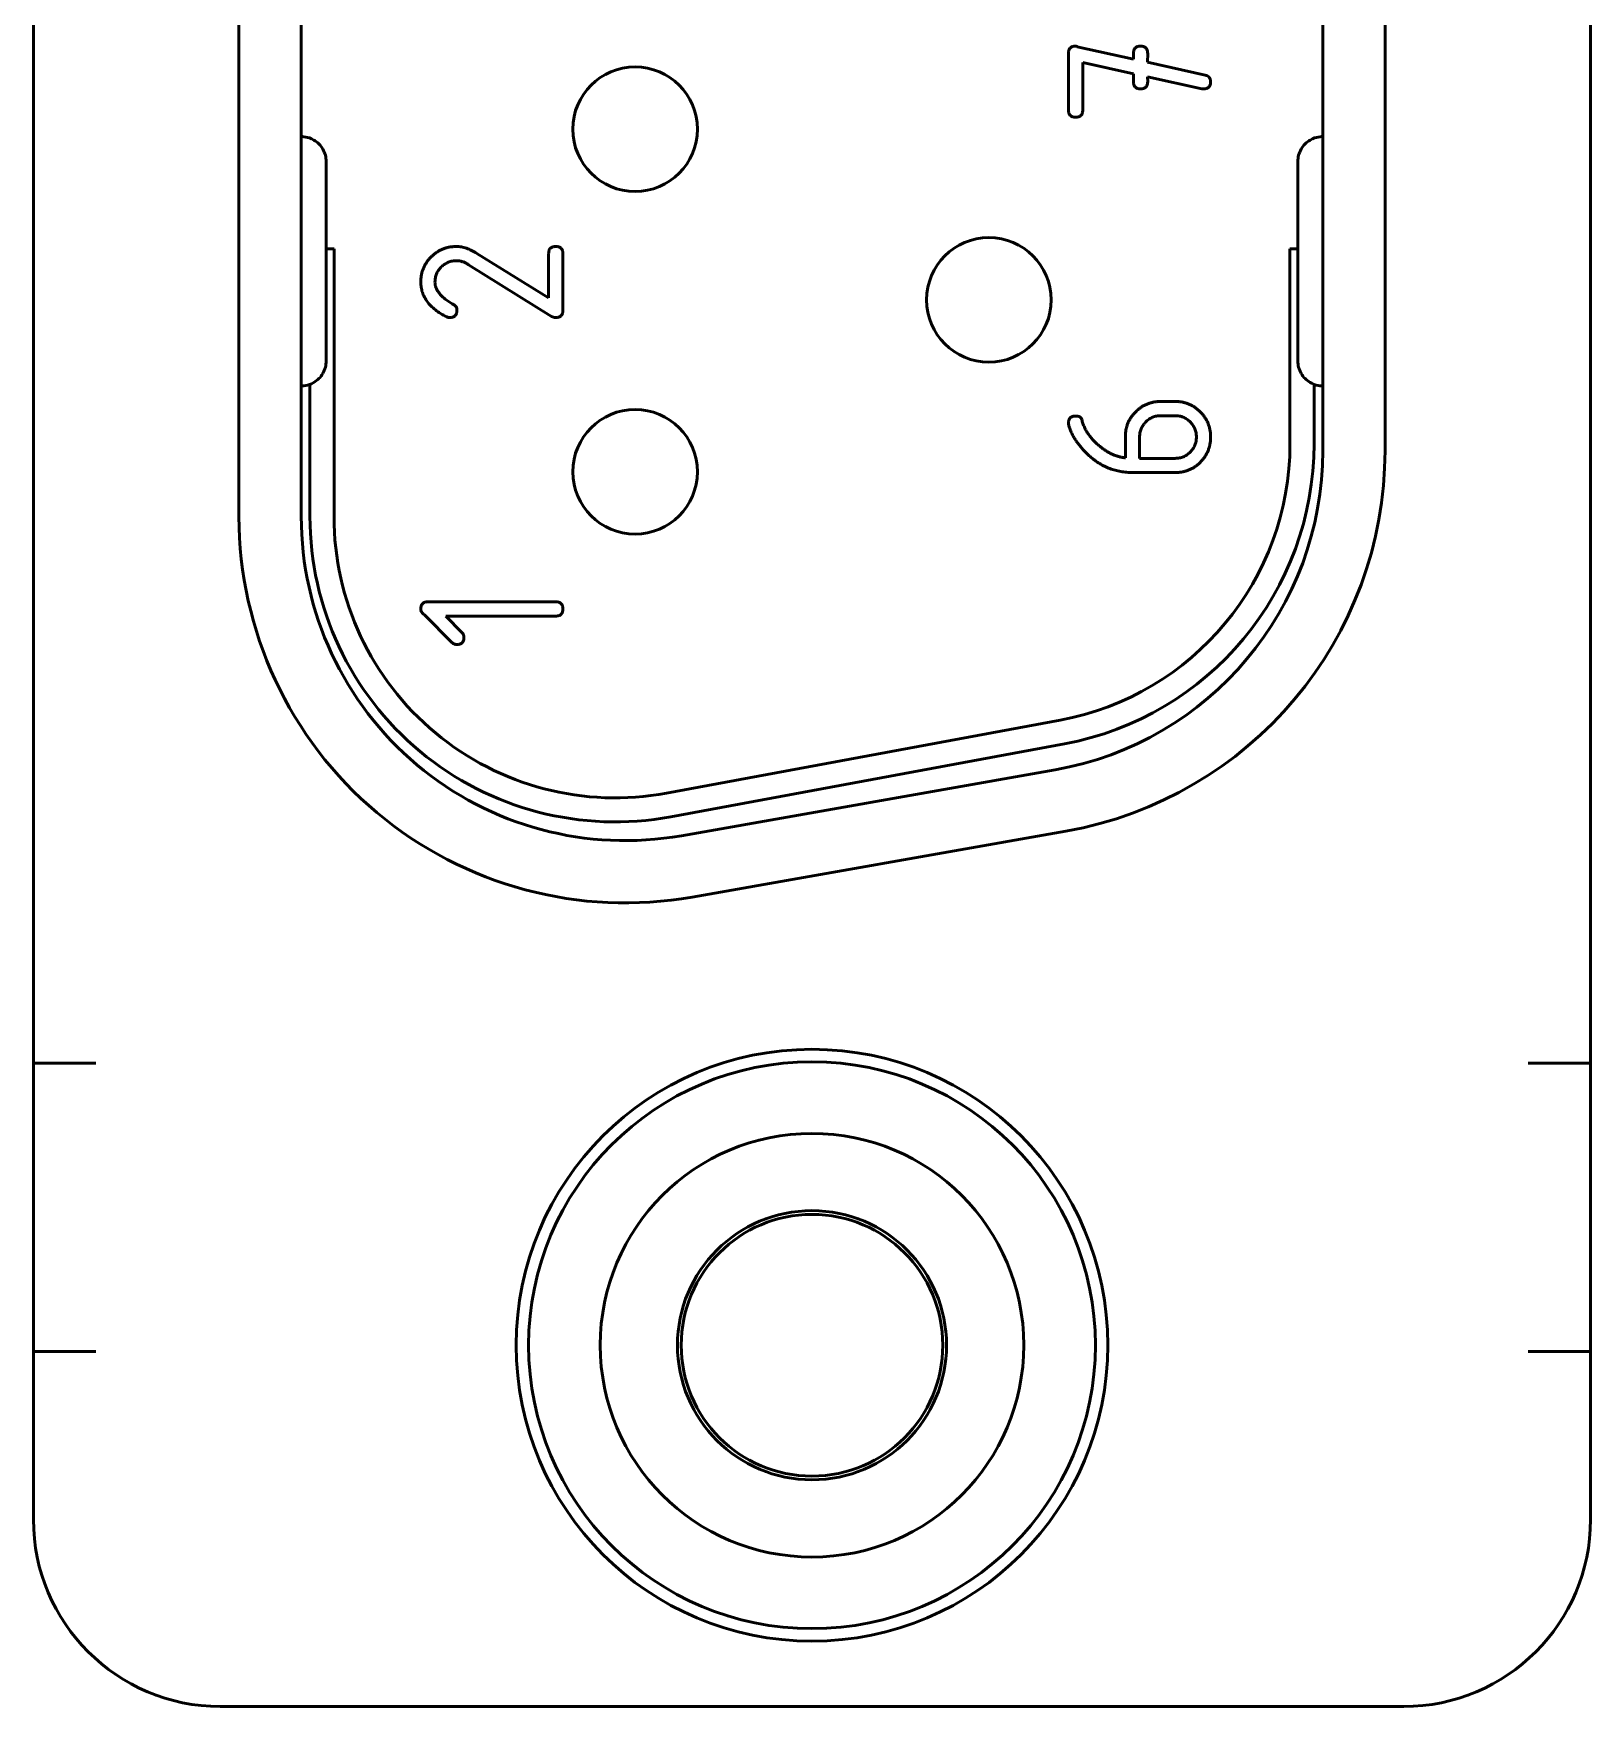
# Model space of a CAD drawing. Header units: millimetres. Extents: x 845 to 2568, y -211 to 570.
# Drawn here: x 1085.09 to 1097.59, y 426.54 to 439.97 of the extents above; entities that cross this region are included whole.
import ezdxf

# ---------------------------------------------------------------- set-up
doc = ezdxf.new("R2010")
doc.units = ezdxf.units.MM
doc.header["$LTSCALE"] = 2
doc.layers.add('외형선(ISO)', color=7, linetype='Continuous', lineweight=50)

msp = doc.modelspace()

# ---------------------------------------------------------------- linework, layer by layer
at = {"layer": '외형선(ISO)'}
for p, q in [((1085.0856, 452.1799), (1085.0856, 431.7099)), ((1097.5856, 431.7099), (1097.5856, 452.1799)), ((1086.7356, 436.0949), (1086.7356, 447.7949)), ((1087.2356, 436.0949), (1087.2356, 447.7949)), ((1095.4356, 447.2659), (1095.4356, 436.6239)), ((1095.9356, 436.6239), (1095.9356, 447.2659)), ((1093.3949, 439.3579), (1093.3949, 439.8142)), ((1093.4652, 439.8661), (1093.9161, 439.7671)), ((1093.9161, 439.7671), (1093.9164, 439.8119)), ((1094.0304, 439.8124), (1094.0302, 439.7414)), ((1093.9161, 439.6502), (1093.5089, 439.7406)), ((1093.5089, 439.7406), (1093.5089, 439.3576)), ((1093.9164, 439.5845), (1093.9161, 439.6502)), ((1094.0302, 439.7414), (1094.4908, 439.6393)), ((1094.4659, 439.5277), (1094.0299, 439.6248)), ((1094.0299, 439.6248), (1094.0304, 439.584)), ((1087.4356, 438.9449), (1087.4356, 437.3449)), ((1095.2356, 438.9449), (1095.2356, 437.3449)), ((1087.4396, 438.2449), (1087.4356, 438.2301)), ((1087.4356, 438.2449), (1087.4396, 438.2449)), ((1087.4396, 438.2449), (1087.4986, 438.2449)), ((1087.4986, 436.0949), (1087.4986, 438.2449)), ((1088.6443, 438.2083), (1089.2216, 437.8508)), ((1089.2216, 437.8508), (1089.2216, 438.2061)), ((1089.3356, 438.2061), (1089.3356, 437.7497)), ((1095.1727, 438.2449), (1095.1727, 436.6806)), ((1095.1727, 438.2449), (1095.2317, 438.2449)), ((1095.2317, 438.2449), (1095.2356, 438.2449)), ((1095.2356, 438.2301), (1095.2317, 438.2449)), ((1089.2455, 437.7011), (1088.5781, 438.1172)), ((1087.3056, 436.0949), (1087.3056, 437.1575)), ((1095.3656, 437.1575), (1095.3656, 436.6806)), ((1094.1364, 437.0193), (1094.2504, 437.0193)), ((1094.1364, 436.9053), (1094.2504, 436.9053)), ((1093.8512, 436.5666), (1093.8512, 436.7336)), ((1093.9653, 436.563), (1093.9653, 436.7342)), ((1094.2504, 436.563), (1093.9653, 436.563)), ((1094.2522, 436.449), (1093.9082, 436.449)), ((1088.2519, 435.4112), (1089.2786, 435.4112)), ((1088.4452, 435.0853), (1088.2236, 435.3068)), ((1089.2788, 435.2971), (1088.3948, 435.2971)), ((1088.3948, 435.2971), (1088.5259, 435.166)), ((1093.327, 434.4613), (1090.167, 433.8756)), ((1093.3621, 434.2716), (1090.2021, 433.6859)), ((1093.2871, 434.0634), (1090.2871, 433.5344)), ((1090.3739, 433.042), (1093.3739, 433.571)), ((1085.0856, 431.7099), (1085.5856, 431.7099)), ((1085.0856, 431.7099), (1085.0856, 429.3949)), ((1097.0856, 431.7099), (1097.5856, 431.7099)), ((1097.5856, 429.3949), (1097.5856, 431.7099)), ((1085.5856, 429.3949), (1085.0856, 429.3949)), ((1085.0856, 429.3949), (1085.0856, 428.0449)), ((1097.5856, 429.3949), (1097.0856, 429.3949)), ((1097.5856, 428.0449), (1097.5856, 429.3949)), ((1086.5856, 426.5449), (1096.0856, 426.5449))]:
    msp.add_line(p, q, dxfattribs=at)
for centre, radius in [((1089.9156, 439.2049), 0.5), ((1092.7556, 437.8349), 0.5), ((1089.9156, 436.4549), 0.5), ((1091.3356, 429.4449), 2.375), ((1091.3356, 429.4449), 2.275), ((1091.3356, 429.4449), 1.7), ((1091.3356, 429.4449), 1.08), ((1091.3356, 429.4449), 1.05)]:
    msp.add_circle(centre, radius, dxfattribs=at)
for centre, radius, start, end in [((1087.2356, 438.9449), 0.2, 30.26503, 59.47702), ((1095.4356, 438.9449), 0.2, 120.52298, 149.73497), ((1087.2356, 437.3449), 0.2, 300.52298, 329.73497), ((1095.4356, 437.3449), 0.2, 210.26503, 239.47702), ((1092.8356, 436.6239), 2.6, 280, 0), ((1092.9156, 436.6806), 2.2571, 280.5, 0), ((1092.9156, 436.6806), 2.45, 280.5, 0), ((1092.8356, 436.6239), 3.1, 280, 0), ((1089.8356, 436.0949), 3.1, 180, 280), ((1089.8356, 436.0949), 2.6, 180, 280), ((1089.7556, 436.0949), 2.45, 180, 280.5), ((1089.7556, 436.0949), 2.2571, 180, 280.5), ((1086.5856, 428.0449), 1.5, 180, 270), ((1096.0856, 428.0449), 1.5, 270, 0)]:
    msp.add_arc(centre, radius, start, end, dxfattribs=at)
for points, knots in [([(1093.3949, 439.8142), (1093.3949, 439.8186), (1093.3951, 439.827), (1093.398, 439.8386), (1093.4024, 439.8486), (1093.4085, 439.857), (1093.4168, 439.8633), (1093.4267, 439.8679), (1093.4384, 439.8707), (1093.4467, 439.871), (1093.4511, 439.8712)], [0, 0, 0, 0, 0.000013097821, 0.000024746831, 0.000035215065, 0.000045273587, 0.000055132092, 0.000065705507, 0.000077354517, 0.000090469225, 0.000090469225, 0.000090469225, 0.000090469225]), ([(1093.4511, 439.8712), (1093.4532, 439.8709), (1093.4582, 439.8701), (1093.4626, 439.8676), (1093.4652, 439.8661)], [0, 0, 0, 0, 0.000006262009, 0.000015058689, 0.000015058689, 0.000015058689, 0.000015058689]), ([(1093.9164, 439.8119), (1093.9164, 439.8166), (1093.9166, 439.8254), (1093.9196, 439.8376), (1093.9237, 439.8482), (1093.9302, 439.8567), (1093.9385, 439.8634), (1093.9486, 439.8678), (1093.9604, 439.8707), (1093.9689, 439.8711), (1093.9734, 439.8712)], [0, 0, 0, 0, 0.000013866786, 0.000026018737, 0.000036960417, 0.000047382954, 0.000057408767, 0.000068222265, 0.00007988453, 0.000093265182, 0.000093265182, 0.000093265182, 0.000093265182]), ([(1093.9734, 439.8712), (1093.9778, 439.871), (1093.9862, 439.8706), (1093.9981, 439.8683), (1094.0082, 439.8635), (1094.0164, 439.8569), (1094.0228, 439.8482), (1094.0274, 439.8379), (1094.0298, 439.8257), (1094.0302, 439.817), (1094.0304, 439.8124)], [0, 0, 0, 0, 0.000013280095, 0.000025266849, 0.000035973603, 0.00004647244, 0.000056657807, 0.000067826935, 0.000080062631, 0.000093850549, 0.000093850549, 0.000093850549, 0.000093850549]), ([(1094.4908, 439.6393), (1094.4975, 439.6373), (1094.5101, 439.6337), (1094.5253, 439.6218), (1094.5344, 439.605), (1094.5352, 439.5924), (1094.5356, 439.5858)], [0, 0, 0, 0, 0.000020817351, 0.000038713177, 0.000056334547, 0.000076097181, 0.000076097181, 0.000076097181, 0.000076097181]), ([(1093.9734, 439.529), (1093.9689, 439.5291), (1093.9604, 439.5292), (1093.9487, 439.5323), (1093.9385, 439.5363), (1093.9304, 439.5428), (1093.9236, 439.5505), (1093.9196, 439.5606), (1093.9166, 439.5719), (1093.9164, 439.5802), (1093.9164, 439.5845)], [0, 0, 0, 0, 0.000013354651, 0.000025008701, 0.000035711598, 0.00004557437, 0.000055398564, 0.000065871329, 0.000077281159, 0.000090133502, 0.000090133502, 0.000090133502, 0.000090133502]), ([(1094.0304, 439.584), (1094.0302, 439.5797), (1094.0298, 439.5716), (1094.0273, 439.5601), (1094.0228, 439.5505), (1094.0164, 439.5424), (1094.0082, 439.5362), (1093.9979, 439.5322), (1093.9863, 439.5292), (1093.9778, 439.5291), (1093.9734, 439.529)], [0, 0, 0, 0, 0.000013002656, 0.000024223775, 0.000034911157, 0.000044676183, 0.000054843122, 0.000065322963, 0.000077344589, 0.000090583587, 0.000090583587, 0.000090583587, 0.000090583587]), ([(1094.4788, 439.529), (1094.4763, 439.529), (1094.4719, 439.5291), (1094.4676, 439.5281), (1094.4659, 439.5277)], [0, 0, 0, 0, 0.000007657856, 0.000013111703, 0.000013111703, 0.000013111703, 0.000013111703]), ([(1094.5356, 439.5858), (1094.5356, 439.5814), (1094.5354, 439.5729), (1094.5325, 439.5612), (1094.5283, 439.551), (1094.5216, 439.5431), (1094.5136, 439.5364), (1094.5034, 439.5322), (1094.4917, 439.5292), (1094.4833, 439.5291), (1094.4788, 439.529)], [0, 0, 0, 0, 0.000013091187, 0.000024978593, 0.000035441525, 0.000045450871, 0.000055460217, 0.000065923149, 0.000077810555, 0.000090901741, 0.000090901741, 0.000090901741, 0.000090901741]), ([(1093.4519, 439.3009), (1093.4474, 439.3011), (1093.439, 439.3015), (1093.4271, 439.3039), (1093.4171, 439.3085), (1093.4087, 439.3149), (1093.4023, 439.3231), (1093.398, 439.3333), (1093.3951, 439.345), (1093.395, 439.3535), (1093.3949, 439.3579)], [0, 0, 0, 0, 0.000013521122, 0.000025248016, 0.000036175035, 0.000046148371, 0.000056478692, 0.000067068859, 0.000079100823, 0.000092351205, 0.000092351205, 0.000092351205, 0.000092351205]), ([(1093.5089, 439.3576), (1093.5087, 439.3532), (1093.5083, 439.3448), (1093.506, 439.3329), (1093.5012, 439.323), (1093.4949, 439.3147), (1093.4867, 439.3083), (1093.4765, 439.304), (1093.4648, 439.3011), (1093.4563, 439.3009), (1093.4519, 439.3009)], [0, 0, 0, 0, 0.000013288805, 0.000025283421, 0.000035997197, 0.000045986574, 0.000056333511, 0.000066940711, 0.000078992026, 0.00009226372, 0.00009226372, 0.00009226372, 0.00009226372]), ([(1087.2356, 439.1449), (1087.2356, 439.1449), (1087.2472, 439.1461), (1087.2886, 439.1385), (1087.3112, 439.1338), (1087.3372, 439.1172)], [0, 0, 0, 0, 0.044007796, 0.044007796, 0.073748981, 0.073748981, 0.073748981, 0.073748981]), ([(1095.3341, 439.1172), (1095.36, 439.1338), (1095.3827, 439.1385), (1095.424, 439.1461), (1095.4356, 439.1449), (1095.4356, 439.1449)], [0.148006535, 0.148006535, 0.148006535, 0.148006535, 0.17774772, 0.17774772, 0.221755516, 0.221755516, 0.221755516, 0.221755516]), ([(1088.1949, 437.9779), (1088.1951, 437.9876), (1088.1956, 438.0067), (1088.1994, 438.0348), (1088.2062, 438.0618), (1088.2152, 438.0877), (1088.2272, 438.1124), (1088.2414, 438.1362), (1088.2587, 438.1587), (1088.2781, 438.1799), (1088.2993, 438.1993), (1088.3217, 438.2166), (1088.3455, 438.2307), (1088.3702, 438.2428), (1088.3962, 438.2518), (1088.4232, 438.2586), (1088.4513, 438.2624), (1088.4704, 438.2628), (1088.4801, 438.2631)], [0, 0, 0, 0, 0.00002881944, 0.00005685808, 0.00008417771, 0.00011149618, 0.00013838159, 0.00016579912, 0.00019373291, 0.00022251249, 0.00025129206, 0.00027922585, 0.00030664338, 0.00033352879, 0.00036084726, 0.00038816689, 0.00041620553, 0.00044502497, 0.00044502497, 0.00044502497, 0.00044502497]), ([(1088.4801, 438.2631), (1088.4937, 438.2625), (1088.5215, 438.2612), (1088.5628, 438.2499), (1088.6044, 438.2329), (1088.6307, 438.2167), (1088.6443, 438.2083)], [0, 0, 0, 0, 0.00004090714, 0.00008324419, 0.00012768261, 0.00017563195, 0.00017563195, 0.00017563195, 0.00017563195]), ([(1089.2216, 438.2061), (1089.2216, 438.2106), (1089.2217, 438.219), (1089.2248, 438.2308), (1089.2288, 438.241), (1089.2356, 438.249), (1089.2436, 438.2558), (1089.2539, 438.2598), (1089.2656, 438.2629), (1089.2741, 438.263), (1089.2786, 438.2631)], [0, 0, 0, 0, 0.00001338582, 0.000025067071, 0.000035794947, 0.000045837083, 0.000055879218, 0.000066607095, 0.000078288346, 0.000091674166, 0.000091674166, 0.000091674166, 0.000091674166]), ([(1089.2786, 438.2631), (1089.283, 438.263), (1089.2915, 438.2628), (1089.3032, 438.26), (1089.3134, 438.2556), (1089.3216, 438.2492), (1089.328, 438.2409), (1089.3326, 438.2309), (1089.335, 438.219), (1089.3354, 438.2106), (1089.3356, 438.2061)], [0, 0, 0, 0, 0.000013095726, 0.000024987255, 0.000035453815, 0.000045663564, 0.000055520493, 0.000066319974, 0.000077909993, 0.000091273299, 0.000091273299, 0.000091273299, 0.000091273299]), ([(1088.4826, 438.149), (1088.471, 438.1485), (1088.4482, 438.1474), (1088.4155, 438.1376), (1088.3856, 438.1214), (1088.3592, 438.0995), (1088.3368, 438.0736), (1088.3207, 438.044), (1088.3105, 438.0118), (1088.3095, 437.9894), (1088.3089, 437.9779)], [0, 0, 0, 0, 0.00003446338, 0.00006761208, 0.00010059119, 0.00013485152, 0.00016924086, 0.00020177647, 0.00023451415, 0.00026847466, 0.00026847466, 0.00026847466, 0.00026847466]), ([(1088.5781, 438.1172), (1088.5704, 438.1221), (1088.5555, 438.1316), (1088.5315, 438.1416), (1088.5072, 438.1478), (1088.4908, 438.1486), (1088.4826, 438.149)], [0, 0, 0, 0, 0.00002742529, 0.00005322832, 0.00007798909, 0.00010263723, 0.00010263723, 0.00010263723, 0.00010263723]), ([(1088.4032, 437.6978), (1088.3867, 437.7067), (1088.355, 437.7239), (1088.3124, 437.7538), (1088.2764, 437.7859), (1088.2463, 437.8197), (1088.2234, 437.8564), (1088.2068, 437.895), (1088.1968, 437.9358), (1088.1955, 437.9638), (1088.1949, 437.9779)], [0, 0, 0, 0, 0.00005596967, 0.0001074538, 0.00015503258, 0.00019977113, 0.00024225508, 0.0002835975, 0.00032479354, 0.00036700434, 0.00036700434, 0.00036700434, 0.00036700434]), ([(1088.3089, 437.9779), (1088.3094, 437.9699), (1088.3103, 437.9537), (1088.3177, 437.9298), (1088.3292, 437.9064), (1088.346, 437.8837), (1088.3668, 437.8613), (1088.3925, 437.8399), (1088.4225, 437.8186), (1088.4447, 437.8057), (1088.4564, 437.7989)], [0, 0, 0, 0, 0.00002385019, 0.00004806667, 0.00007370723, 0.00010139452, 0.00013141749, 0.00016456585, 0.00020079716, 0.00024090737, 0.00024090737, 0.00024090737, 0.00024090737]), ([(1088.4564, 437.7989), (1088.4607, 437.7962), (1088.4692, 437.7909), (1088.4783, 437.7791), (1088.4841, 437.7652), (1088.4846, 437.7551), (1088.4849, 437.7497)], [0, 0, 0, 0, 0.000015225354, 0.000029440972, 0.000043620567, 0.000059396524, 0.000059396524, 0.000059396524, 0.000059396524]), ([(1088.4268, 437.6927), (1088.4226, 437.6929), (1088.4144, 437.6933), (1088.4069, 437.6963), (1088.4032, 437.6978)], [0, 0, 0, 0, 0.000012584183, 0.000024461191, 0.000024461191, 0.000024461191, 0.000024461191]), ([(1088.4849, 437.7497), (1088.4847, 437.7453), (1088.4842, 437.7369), (1088.4819, 437.725), (1088.4771, 437.715), (1088.4708, 437.7066), (1088.4622, 437.7004), (1088.4521, 437.6957), (1088.4399, 437.6934), (1088.4313, 437.6929), (1088.4268, 437.6927)], [0, 0, 0, 0, 0.0000132543, 0.000025217772, 0.000035903731, 0.000046223802, 0.000056389386, 0.000067305563, 0.000079517493, 0.000093025199, 0.000093025199, 0.000093025199, 0.000093025199]), ([(1089.2783, 437.6927), (1089.2726, 437.693), (1089.2612, 437.6937), (1089.2507, 437.6986), (1089.2455, 437.7011)], [0, 0, 0, 0, 0.000016996315, 0.000034323944, 0.000034323944, 0.000034323944, 0.000034323944]), ([(1089.3356, 437.7497), (1089.3354, 437.7453), (1089.335, 437.7369), (1089.3327, 437.725), (1089.3278, 437.7151), (1089.3218, 437.7066), (1089.3131, 437.7005), (1089.3032, 437.6958), (1089.2913, 437.6933), (1089.2828, 437.6929), (1089.2783, 437.6927)], [0, 0, 0, 0, 0.000013212392, 0.000025138036, 0.000035790207, 0.000045923649, 0.000056057091, 0.000066938751, 0.000078616966, 0.000092081961, 0.000092081961, 0.000092081961, 0.000092081961]), ([(1087.3372, 437.1726), (1087.3112, 437.1559), (1087.2886, 437.1513), (1087.2472, 437.1437), (1087.2356, 437.1449), (1087.2356, 437.1449)], [0.148006535, 0.148006535, 0.148006535, 0.148006535, 0.17774772, 0.17774772, 0.221755516, 0.221755516, 0.221755516, 0.221755516]), ([(1095.4356, 437.1449), (1095.4356, 437.1449), (1095.4019, 437.1384), (1095.3429, 437.1676), (1095.3385, 437.17), (1095.3341, 437.1726)], [-0.11013291, -0.11013291, -0.11013291, -0.11013291, -0.041450305, -0.041450305, -0.036478703, -0.036478703, -0.036478703, -0.036478703]), ([(1093.8512, 436.7336), (1093.8514, 436.7436), (1093.8519, 436.763), (1093.8557, 436.7917), (1093.8625, 436.8189), (1093.8712, 436.8453), (1093.8832, 436.8702), (1093.8974, 436.894), (1093.9146, 436.9163), (1093.9339, 436.9375), (1093.955, 436.9566), (1093.9777, 436.9732), (1094.0011, 436.9878), (1094.0261, 436.9991), (1094.052, 437.0084), (1094.0792, 437.0147), (1094.1074, 437.0187), (1094.1266, 437.0191), (1094.1364, 437.0193)], [0, 0, 0, 0, 0.00002963213, 0.00005797432, 0.00008583692, 0.00011336314, 0.00014052761, 0.00016799679, 0.0001959832, 0.00022445949, 0.00025312291, 0.00028080569, 0.00030805841, 0.00033511542, 0.00036248535, 0.00039004296, 0.00041813441, 0.00044726094, 0.00044726094, 0.00044726094, 0.00044726094]), ([(1094.2504, 437.0193), (1094.2602, 437.0191), (1094.2794, 437.0186), (1094.3077, 437.0148), (1094.3347, 437.0081), (1094.3607, 436.9988), (1094.3856, 436.9872), (1094.4093, 436.9728), (1094.4317, 436.9556), (1094.4529, 436.9362), (1094.4721, 436.9148), (1094.4894, 436.8925), (1094.5036, 436.8688), (1094.5152, 436.8439), (1094.5243, 436.8181), (1094.5311, 436.7911), (1094.5349, 436.763), (1094.5354, 436.7438), (1094.5356, 436.7342)], [0, 0, 0, 0, 0.00002905404, 0.00005707559, 0.00008462365, 0.00011168759, 0.00013901273, 0.00016619763, 0.00019411439, 0.00022287643, 0.00025146852, 0.00027938529, 0.0003067861, 0.00033354702, 0.00036084884, 0.00038815183, 0.00041617338, 0.00044497526, 0.00044497526, 0.00044497526, 0.00044497526]), ([(1093.3949, 436.8459), (1093.395, 436.8504), (1093.3951, 436.8588), (1093.398, 436.8705), (1093.4022, 436.8807), (1093.4089, 436.8887), (1093.4169, 436.8954), (1093.4272, 436.8995), (1093.4389, 436.9025), (1093.4474, 436.9027), (1093.4519, 436.9027)], [0, 0, 0, 0, 0.000013074575, 0.000024946898, 0.000035396553, 0.000045393199, 0.000055389844, 0.000066069124, 0.00007769746, 0.000091022643, 0.000091022643, 0.000091022643, 0.000091022643]), ([(1093.4079, 436.7945), (1093.4059, 436.7997), (1093.4023, 436.8095), (1093.3983, 436.8233), (1093.3954, 436.8352), (1093.395, 436.8426), (1093.3949, 436.8459)], [0, 0, 0, 0, 0.000016776785, 0.00003113934, 0.000043393318, 0.000053368271, 0.000053368271, 0.000053368271, 0.000053368271]), ([(1093.4519, 436.9027), (1093.4583, 436.9025), (1093.4698, 436.902), (1093.485, 436.8967), (1093.4966, 436.8876), (1093.4996, 436.8789), (1093.5011, 436.8745)], [0, 0, 0, 0, 0.000018826328, 0.000034211864, 0.000047508418, 0.000061112598, 0.000061112598, 0.000061112598, 0.000061112598]), ([(1093.5011, 436.8745), (1093.504, 436.864), (1093.5099, 436.8431), (1093.5223, 436.8129), (1093.5371, 436.7837), (1093.5548, 436.7555), (1093.5755, 436.7283), (1093.5987, 436.7021), (1093.6246, 436.6768), (1093.6436, 436.6614), (1093.6533, 436.6534)], [0, 0, 0, 0, 0.00003253158, 0.00006527465, 0.00009791314, 0.00013104761, 0.00016529246, 0.00020036397, 0.00023627483, 0.00027394581, 0.00027394581, 0.00027394581, 0.00027394581]), ([(1093.9653, 436.7342), (1093.9658, 436.7456), (1093.9668, 436.768), (1093.9767, 436.8002), (1093.9927, 436.8296), (1094.0141, 436.8558), (1094.0402, 436.8777), (1094.0697, 436.8938), (1094.1021, 436.9037), (1094.1248, 436.9047), (1094.1364, 436.9053)], [0, 0, 0, 0, 0.00003388066, 0.00006646846, 0.00009880718, 0.00013263258, 0.0001664242, 0.00019910432, 0.00023169212, 0.00026607447, 0.00026607447, 0.00026607447, 0.00026607447]), ([(1094.2504, 436.9053), (1094.2619, 436.9047), (1094.2843, 436.9037), (1094.3165, 436.8938), (1094.3459, 436.8779), (1094.3721, 436.8564), (1094.394, 436.8303), (1094.4101, 436.8008), (1094.42, 436.7684), (1094.421, 436.7458), (1094.4216, 436.7342)], [0, 0, 0, 0, 0.00003388066, 0.00006646846, 0.00009880718, 0.00013263258, 0.0001664242, 0.00019910432, 0.00023169212, 0.00026607447, 0.00026607447, 0.00026607447, 0.00026607447]), ([(1093.5685, 436.577), (1093.5594, 436.5854), (1093.5413, 436.6017), (1093.5161, 436.6275), (1093.4928, 436.6538), (1093.4717, 436.6808), (1093.4525, 436.7082), (1093.4357, 436.7365), (1093.4204, 436.765), (1093.412, 436.7847), (1093.4079, 436.7945)], [0, 0, 0, 0, 0.00003717271, 0.00007323735, 0.00010828515, 0.00014261594, 0.00017614564, 0.00020885763, 0.0002411384, 0.0002732181, 0.0002732181, 0.0002732181, 0.0002732181]), ([(1094.4216, 436.7342), (1094.421, 436.7225), (1094.42, 436.6999), (1094.41, 436.6675), (1094.3943, 436.638), (1094.3726, 436.612), (1094.3466, 436.5903), (1094.3171, 436.5746), (1094.2847, 436.5646), (1094.2621, 436.5636), (1094.2504, 436.563)], [0, 0, 0, 0, 0.00003440098, 0.00006700644, 0.00009958464, 0.00013323364, 0.00016688265, 0.00019946084, 0.0002320663, 0.00026646728, 0.00026646728, 0.00026646728, 0.00026646728]), ([(1094.5356, 436.7342), (1094.5354, 436.7244), (1094.5349, 436.7052), (1094.5311, 436.6769), (1094.5243, 436.6499), (1094.5154, 436.6239), (1094.5037, 436.5991), (1094.4896, 436.5753), (1094.4726, 436.5529), (1094.4535, 436.5317), (1094.4324, 436.5124), (1094.4101, 436.4953), (1094.3865, 436.4809), (1094.3618, 436.4694), (1094.3361, 436.4602), (1094.3091, 436.4535), (1094.281, 436.4497), (1094.2619, 436.4492), (1094.2522, 436.449)], [0, 0, 0, 0, 0.00002908679, 0.00005713992, 0.00008471902, 0.00011172967, 0.00013908561, 0.00016617061, 0.0001939665, 0.00022259081, 0.00025102825, 0.00027897648, 0.00030619201, 0.0003329831, 0.00036007753, 0.00038741129, 0.00041546442, 0.00044429876, 0.00044429876, 0.00044429876, 0.00044429876]), ([(1093.9082, 436.449), (1093.8923, 436.4494), (1093.8609, 436.4502), (1093.8145, 436.4561), (1093.7697, 436.4664), (1093.7263, 436.4804), (1093.6843, 436.4983), (1093.6441, 436.5207), (1093.6049, 436.5464), (1093.5807, 436.5668), (1093.5685, 436.577)], [0, 0, 0, 0, 0.00004775679, 0.00009431039, 0.00014036206, 0.00018595125, 0.00023121368, 0.00027723494, 0.00032415281, 0.00037205048, 0.00037205048, 0.00037205048, 0.00037205048]), ([(1093.6533, 436.6534), (1093.6612, 436.6474), (1093.6768, 436.6356), (1093.7008, 436.6196), (1093.7253, 436.6059), (1093.75, 436.5943), (1093.7748, 436.5841), (1093.8, 436.5763), (1093.8254, 436.5703), (1093.8426, 436.5678), (1093.8512, 436.5666)], [0, 0, 0, 0, 0.00002981889, 0.00005846866, 0.00008649249, 0.00011380628, 0.00014040565, 0.00016679982, 0.00019265881, 0.00021867627, 0.00021867627, 0.00021867627, 0.00021867627]), ([(1088.1949, 435.3534), (1088.1949, 435.3579), (1088.1951, 435.3665), (1088.1981, 435.3783), (1088.2022, 435.3886), (1088.2088, 435.3969), (1088.217, 435.4036), (1088.2271, 435.4081), (1088.239, 435.4106), (1088.2474, 435.411), (1088.2519, 435.4112)], [0, 0, 0, 0, 0.0000133602, 0.000025263721, 0.000035971064, 0.000046191109, 0.000056214023, 0.000067024395, 0.000078626103, 0.000092002886, 0.000092002886, 0.000092002886, 0.000092002886]), ([(1088.2236, 435.3068), (1088.2194, 435.3105), (1088.2113, 435.3174), (1088.2019, 435.3291), (1088.196, 435.3412), (1088.1952, 435.3494), (1088.1949, 435.3534)], [0, 0, 0, 0, 0.00001703787, 0.000031997268, 0.000044947423, 0.000056863644, 0.000056863644, 0.000056863644, 0.000056863644]), ([(1089.2786, 435.4112), (1089.283, 435.4111), (1089.2915, 435.411), (1089.3032, 435.4081), (1089.3134, 435.4037), (1089.3216, 435.3973), (1089.328, 435.389), (1089.3326, 435.379), (1089.335, 435.3671), (1089.3354, 435.3587), (1089.3356, 435.3542)], [0, 0, 0, 0, 0.000013095726, 0.000024987255, 0.000035453815, 0.000045663564, 0.000055520493, 0.000066319974, 0.000077909993, 0.000091273299, 0.000091273299, 0.000091273299, 0.000091273299]), ([(1089.3356, 435.3542), (1089.3355, 435.3497), (1089.3354, 435.3413), (1089.3325, 435.3296), (1089.3282, 435.3194), (1089.3218, 435.3111), (1089.3135, 435.3048), (1089.3036, 435.3001), (1089.2917, 435.2978), (1089.2833, 435.2974), (1089.2788, 435.2971)], [0, 0, 0, 0, 0.000013095334, 0.000024986505, 0.000035452752, 0.000045662193, 0.000055518827, 0.000066090234, 0.00007792546, 0.000091037676, 0.000091037676, 0.000091037676, 0.000091037676]), ([(1088.4846, 435.069), (1088.4809, 435.0691), (1088.4736, 435.0695), (1088.4631, 435.0727), (1088.4534, 435.0779), (1088.448, 435.0828), (1088.4452, 435.0853)], [0, 0, 0, 0, 0.000011318914, 0.000022017788, 0.000032793073, 0.000044077142, 0.000044077142, 0.000044077142, 0.000044077142]), ([(1088.5414, 435.1263), (1088.5414, 435.1217), (1088.5412, 435.1133), (1088.5382, 435.1015), (1088.5341, 435.0913), (1088.5276, 435.083), (1088.5193, 435.0767), (1088.5093, 435.0719), (1088.4975, 435.0696), (1088.4891, 435.0692), (1088.4846, 435.069)], [0, 0, 0, 0, 0.000013377521, 0.00002505153, 0.000035772756, 0.000046006051, 0.000055885713, 0.000066481819, 0.000078344696, 0.000091487548, 0.000091487548, 0.000091487548, 0.000091487548]), ([(1088.5259, 435.166), (1088.5283, 435.1632), (1088.533, 435.1577), (1088.538, 435.148), (1088.5408, 435.1374), (1088.5412, 435.13), (1088.5414, 435.1263)], [0, 0, 0, 0, 0.000011113496, 0.000021760271, 0.000032626339, 0.000043935618, 0.000043935618, 0.000043935618, 0.000043935618])]:
    msp.add_open_spline(points, degree=3, knots=knots, dxfattribs=at)
for points in [[(1087.4356, 438.9449), (1087.4356, 438.9783), (1087.4268, 439.0138), (1087.4084, 439.0457)], [(1095.2629, 439.0457), (1095.2444, 439.0138), (1095.2356, 438.9783), (1095.2356, 438.9449)], [(1087.4084, 437.2441), (1087.4268, 437.276), (1087.4356, 437.3115), (1087.4356, 437.3449)], [(1095.2356, 437.3449), (1095.2356, 437.3115), (1095.2444, 437.276), (1095.2629, 437.2441)]]:
    msp.add_open_spline(points, degree=3, dxfattribs=at)

doc.saveas('drawing.dxf')
